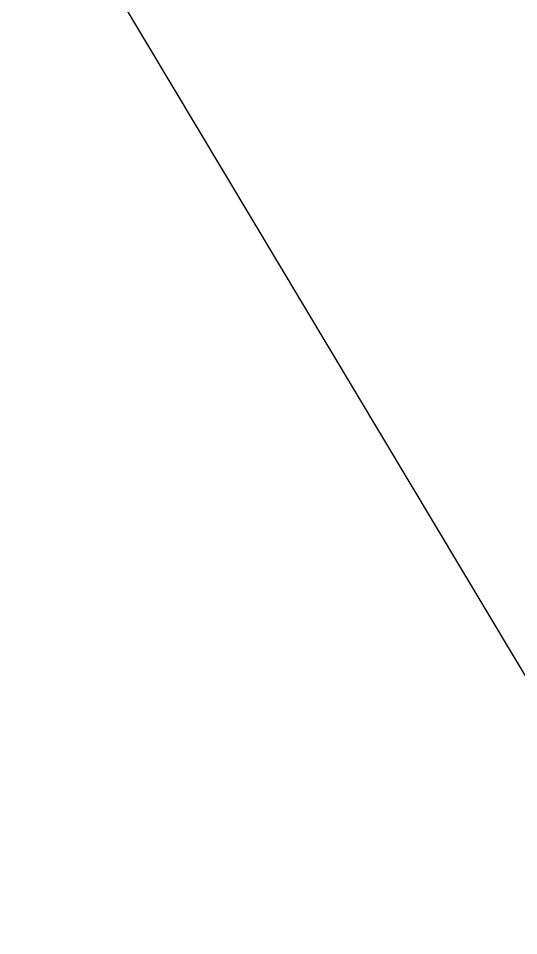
# Model space of a CAD drawing. Header units: metres. Extents: x 282649 to 323604, y 7394518 to 7463125.
# Drawn here: x 298439.88 to 298443.41, y 7451424.18 to 7451430.65 of the extents above; entities that cross this region are included whole.
import ezdxf
from ezdxf.enums import TextEntityAlignment as Align

# ---------------------------------------------------------------- set-up
doc = ezdxf.new("R2010")
doc.units = ezdxf.units.M
doc.layers.add('F-HZ-AMV', color=3, linetype='Continuous')
doc.layers.add('U-HZ-EIXO TIM', color=90, linetype='TIM_LINE', lineweight=30)
doc.styles.add('ARIAL', font='arial.ttf')
doc.styles.get("Standard").update_dxf_attribs({"font": 'arial.ttf'})
doc.linetypes.add('TIM_LINE', pattern='A,3.5,-0.25,["TIM",Standard,S=0.175,R=0,X=-0.05,Y=-0.1],-0.5', length=4.25)

# ---------------------------------------------------------------- blocks, each defined once
blk = doc.blocks.new('ACAD-2A2-SEM FOTOS')
at = {"layer": 'U-HZ-EIXO TIM', "lineweight": 30, "flags": 128}
blk.add_lwpolyline([(298484.6465, 7451357.1966), (298388.1813, 7451518.3784, 0.013876), (298370.297, 7451546.4621), (298268.7094, 7451696.6203, 0.016196), (298202.193, 7451788.3893, -0.016196), (298135.5055, 7451880.3943), (298082.0027, 7451959.4776), (298080.195, 7451962.1495), (298078.3865, 7451964.8215), (298076.5766, 7451967.4936), (298074.7648, 7451970.1653), (298072.9508, 7451972.8363), (298071.1327, 7451975.5082), (298069.3124, 7451978.1773), (298067.4884, 7451980.8447), (298065.6603, 7451983.5102), (298063.8274, 7451986.1733), (298061.9895, 7451988.8339), (298060.1459, 7451991.4915), (298058.2964, 7451994.1458), (298056.4403, 7451996.7965), (298054.5772, 7451999.4432), (298052.7067, 7452002.0856), (298050.8284, 7452004.7233), (298048.9417, 7452007.356), (298047.0462, 7452009.9832), (298045.1416, 7452012.6048), (298043.2272, 7452015.2202), (298041.3028, 7452017.8291), (298039.3679, 7452020.4311), (298037.422, 7452023.0259), (298035.4648, 7452025.613), (298033.4957, 7452028.1921), (298031.5145, 7452030.7628), (298029.5207, 7452033.3247), (298027.514, 7452035.8773), (298025.4939, 7452038.4202), (298023.4636, 7452040.9486, 0.116486), (297807.5944, 7452208.365, 0.040108), (297769.9451, 7452222.0036), (297730.4325, 7452232.8276)], format="xyb", dxfattribs=at)
at = {"layer": 'F-HZ-AMV', "style": 'ARIAL'}
for rotation, p in [(357.46857, (294052.6371, 7462810.9644)), (174.36694, (294143.0414, 7462803.5098)), (57.70163, (296403.9738, 7459624.7537)), (50.89398, (296345.8343, 7459542.3836)), (277.70668, (297060.3976, 7453510.2885)), (92.87911, (297067.6078, 7453421.2291)), (341.50055, (297731.3844, 7452235.6726))]:
    blk.add_attdef('1:18,5', text='', height=2, rotation=rotation, dxfattribs=at).set_placement(p, align=Align.MIDDLE_CENTER)

msp = doc.modelspace()

# ---------------------------------------------------------------- block references
msp.add_blockref('ACAD-2A2-SEM FOTOS', (0, 0))

doc.saveas('drawing.dxf')
